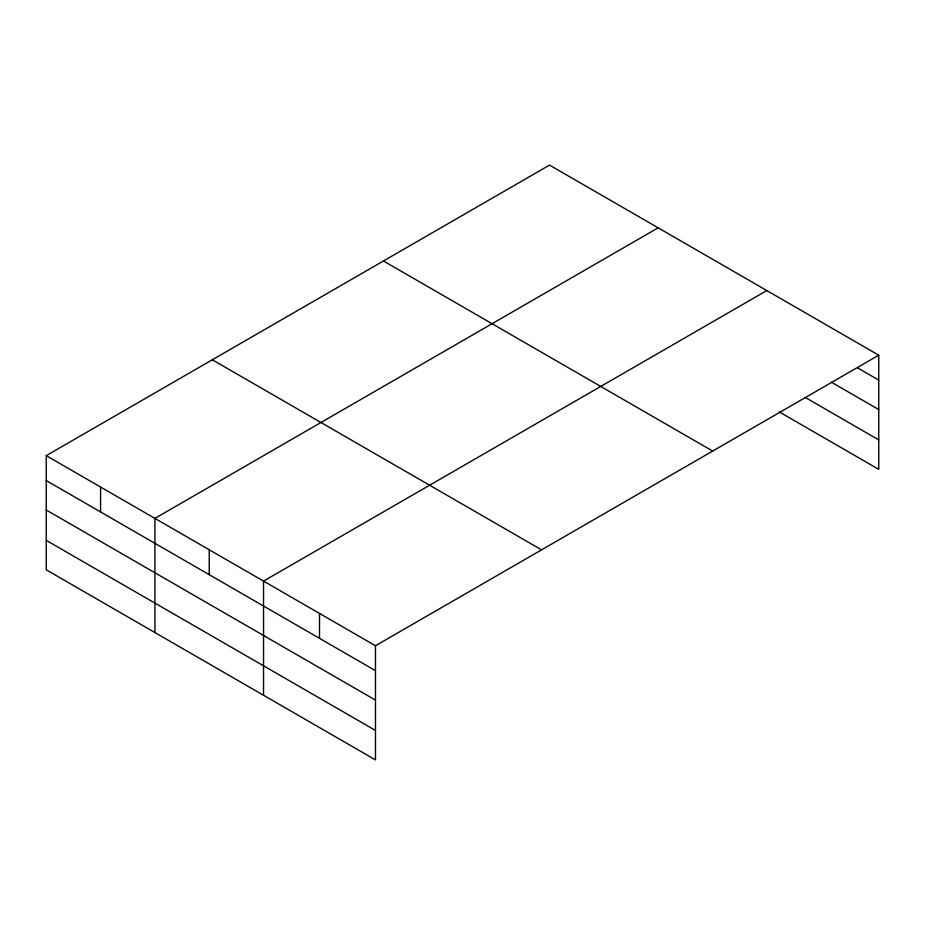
<?xml version="1.0" encoding="UTF-8"?>
<svg xmlns="http://www.w3.org/2000/svg" width="925" height="925" viewBox="0 0 925 925"><rect width="100%" height="100%" fill="white"/><g stroke="black" fill="none" stroke-linecap="round" stroke-linejoin="round"><path stroke-width="1.39" d="M46.25 455.655L375.481 645.743L375.481 759.899L46.25 569.812L46.25 455.655L549.519 165.101L878.75 355.188L878.75 469.345L779.243 411.891M658.161 227.827L154.903 518.382L154.903 632.538M766.813 290.554L263.544 581.108L263.544 695.265M375.481 645.743L878.75 355.188M857.602 367.896L878.75 380.094M831.482 382.256L878.75 409.544M805.363 397.519L878.75 439.895M383.436 260.989L712.678 451.065M212.322 359.779L541.564 549.855M46.25 480.572L375.481 670.66M46.25 510.022L375.481 700.109M46.25 540.362L375.481 730.449M319.518 613.425L319.518 638.343M209.223 549.751L209.223 574.668M100.571 487.024L100.571 511.941"/></g></svg>
